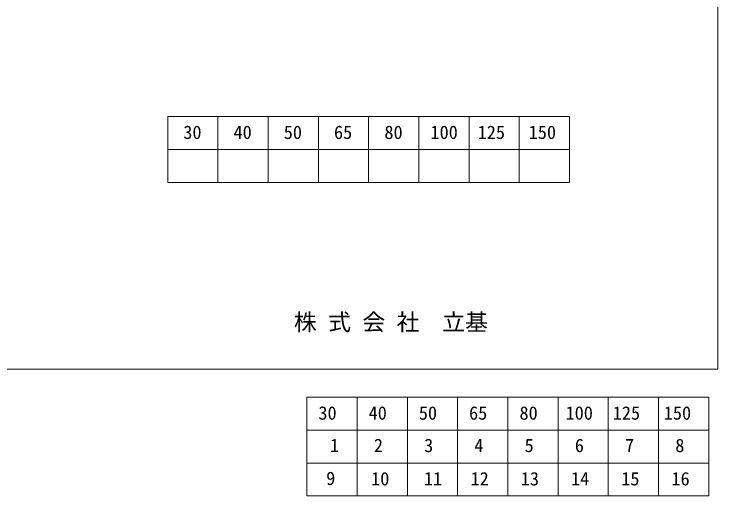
# Model space of a CAD drawing. Units: millimetres, scale not verified. Extents: x -6420 to 6420, y -3035 to 3035.
# Drawn here: x 4365 to 6420, y -3035 to -1628 of the extents above; entities that cross this region are included whole.
import ezdxf
from ezdxf.enums import TextEntityAlignment as Align

# ---------------------------------------------------------------- set-up
doc = ezdxf.new("R2010")
doc.units = ezdxf.units.MM
doc.header["$LTSCALE"] = 20
for name, color, linetype, lineweight in [('0-2_waku', 7, 'Continuous', 18), ('0-D_文字１', 7, 'Continuous', 18), ('1-4_文字２', 7, 'Continuous', 5)]:
    doc.layers.add(name, color=color, linetype=linetype, lineweight=lineweight)
doc.styles.add('ＭＳ ゴシック', font='')
doc.styles.get('ＭＳ ゴシック').set_extended_font_data('MS Gothic')

msp = doc.modelspace()

# ---------------------------------------------------------------- linework, layer by layer
at = {"layer": '0-2_waku'}
for p, q in [((6420.49, 3035.05), (6420.49, -2664.95)), ((6420.49, 2678.8), (6420.49, -2664.95)), ((4813.82, -1927.62), (4813.82, -2119.62)), ((4813.82, -1927.62), (4813.82, -2119.62)), ((4813.82, -1927.62), (4813.82, -2119.62)), ((4813.82, -1927.62), (4813.82, -2119.62)), ((4813.82, -1927.62), (5987.16, -1927.62)), ((4960.49, -1927.62), (4960.49, -2119.62)), ((5107.16, -1927.62), (5107.16, -2119.62)), ((5107.16, -1927.62), (5107.16, -2119.62)), ((5253.82, -1927.62), (5253.82, -2119.62)), ((5400.49, -1927.62), (5400.49, -2119.62)), ((5547.16, -1927.62), (5547.16, -2119.62)), ((5693.82, -1927.62), (5693.82, -2119.62)), ((5840.49, -1927.62), (5840.49, -2119.62)), ((5987.16, -1927.62), (5987.16, -2119.62)), ((4813.82, -2023.62), (5987.16, -2023.62)), ((4813.82, -2119.62), (5987.16, -2119.62)), ((-1739.51, -2664.95), (6420.49, -2664.95))]:
    msp.add_line(p, q, dxfattribs=at)
msp.add_lwpolyline([(-1739.51, 3035.05), (6420.49, 3035.05), (6420.49, -2664.95)], dxfattribs=at)
at = {"layer": '1-4_文字２'}
for p, q in [((5220.34, -2747.4), (5220.34, -2939.4)), ((5220.34, -2747.4), (5220.34, -2939.4)), ((5220.34, -2747.4), (5220.34, -2939.4)), ((5220.34, -2747.4), (5220.34, -2939.4)), ((5220.34, -2747.4), (6393.68, -2747.4)), ((5220.34, -2747.4), (5220.34, -2939.4)), ((5220.34, -2747.4), (5220.34, -2939.4)), ((5220.34, -2747.4), (5220.34, -2939.4)), ((5220.34, -2747.4), (5220.34, -2939.4)), ((5220.34, -2747.4), (6393.68, -2747.4)), ((5367.01, -2747.4), (5367.01, -2939.4)), ((5367.01, -2747.4), (5367.01, -2939.4)), ((5513.68, -2747.4), (5513.68, -2939.4)), ((5513.68, -2747.4), (5513.68, -2939.4)), ((5513.68, -2747.4), (5513.68, -2939.4)), ((5513.68, -2747.4), (5513.68, -2939.4)), ((5660.34, -2747.4), (5660.34, -2939.4)), ((5660.34, -2747.4), (5660.34, -2939.4)), ((5807.01, -2747.4), (5807.01, -2939.4)), ((5807.01, -2747.4), (5807.01, -2939.4)), ((5953.68, -2747.4), (5953.68, -2939.4)), ((5953.68, -2747.4), (5953.68, -2939.4)), ((6100.34, -2747.4), (6100.34, -2939.4)), ((6100.34, -2747.4), (6100.34, -2939.4)), ((6247.01, -2747.4), (6247.01, -2939.4)), ((6247.01, -2747.4), (6247.01, -2939.4)), ((6393.68, -2747.4), (6393.68, -2939.4)), ((6393.68, -2747.4), (6393.68, -2939.4)), ((5220.34, -2843.4), (6393.68, -2843.4)), ((5220.34, -2843.4), (6393.68, -2843.4)), ((5220.34, -2939.4), (6393.68, -2939.4)), ((5220.34, -2939.4), (6393.68, -2939.4)), ((5220.34, -2939.4), (5220.34, -3035.4)), ((5220.34, -2939.4), (5220.34, -3035.4)), ((5220.34, -2939.4), (5220.34, -3035.4)), ((5220.34, -2939.4), (5220.34, -3035.4)), ((5220.34, -2939.4), (6393.68, -2939.4)), ((5220.34, -2939.4), (5220.34, -3035.4)), ((5220.34, -2939.4), (5220.34, -3035.4)), ((5220.34, -2939.4), (5220.34, -3035.4)), ((5220.34, -2939.4), (5220.34, -3035.4)), ((5220.34, -2939.4), (6393.68, -2939.4)), ((5367.01, -2939.4), (5367.01, -3035.4)), ((5367.01, -2939.4), (5367.01, -3035.4)), ((5513.68, -2939.4), (5513.68, -3035.4)), ((5513.68, -2939.4), (5513.68, -3035.4)), ((5513.68, -2939.4), (5513.68, -3035.4)), ((5513.68, -2939.4), (5513.68, -3035.4)), ((5660.34, -2939.4), (5660.34, -3035.4)), ((5660.34, -2939.4), (5660.34, -3035.4)), ((5807.01, -2939.4), (5807.01, -3035.4)), ((5807.01, -2939.4), (5807.01, -3035.4)), ((5953.68, -2939.4), (5953.68, -3035.4)), ((5953.68, -2939.4), (5953.68, -3035.4)), ((6100.34, -2939.4), (6100.34, -3035.4)), ((6100.34, -2939.4), (6100.34, -3035.4)), ((6247.01, -2939.4), (6247.01, -3035.4)), ((6247.01, -2939.4), (6247.01, -3035.4)), ((6393.68, -2939.4), (6393.68, -3035.4)), ((6393.68, -2939.4), (6393.68, -3035.4)), ((5220.34, -3035.4), (6393.68, -3035.4)), ((5220.34, -3035.4), (6393.68, -3035.4))]:
    msp.add_line(p, q, dxfattribs=at)

# ---------------------------------------------------------------- texts
at = {"layer": '0-D_文字１', "style": 'ＭＳ ゴシック'}
for s, height, p in [('30', 39.1, (4859.41, -2004.7)), ('40', 39.1, (5006.08, -2004.7)), ('50', 39.1, (5152.75, -2004.7)), ('65', 39.1, (5299.41, -2004.7)), ('80', 39.1, (5446.63, -2004.7)), ('100', 39.1, (5581.12, -2004.7)), ('125', 39.1, (5718.97, -2004.7)), ('150', 39.1, (5867.99, -2004.7)), (' 株 式 会 社\u3000立基', 48.88, (5149.2, -2566.76))]:
    msp.add_text(s, height=height, dxfattribs=at).set_placement(p, align=Align.BOTTOM_LEFT)
at = {"layer": '1-4_文字２', "style": 'ＭＳ ゴシック'}
for s, p in [('30', (5253.88, -2824.49)), ('30', (5253.88, -2824.49)), ('40', (5400.55, -2824.49)), ('40', (5400.55, -2824.49)), ('50', (5547.21, -2824.49)), ('50', (5547.21, -2824.49)), ('65', (5693.88, -2824.49)), ('65', (5693.88, -2824.49)), ('80', (5841.09, -2824.49)), ('80', (5841.09, -2824.49)), ('100', (5975.59, -2824.49)), ('100', (5975.59, -2824.49)), ('125', (6113.44, -2824.49)), ('125', (6113.44, -2824.49)), ('150', (6262.46, -2824.49)), ('150', (6262.46, -2824.49)), ('1', (5287.41, -2919.2)), ('2', (5415.99, -2919.2)), ('3', (5562.66, -2919.2)), ('4', (5709.33, -2919.2)), ('5', (5855.99, -2919.2)), ('6', (6002.66, -2919.2)), ('7', (6149.33, -2919.2)), ('8', (6295.99, -2919.2)), ('9', (5276.65, -3015.2)), ('10', (5407.88, -3016.49)), ('11', (5561.87, -3016.49)), ('12', (5698.15, -3016.49)), ('13', (5844.82, -3016.49)), ('14', (5991.48, -3016.49)), ('15', (6138.15, -3016.49)), ('16', (6284.82, -3016.49))]:
    msp.add_text(s, height=39.1, dxfattribs=at).set_placement(p, align=Align.BOTTOM_LEFT)

doc.saveas('drawing.dxf')
